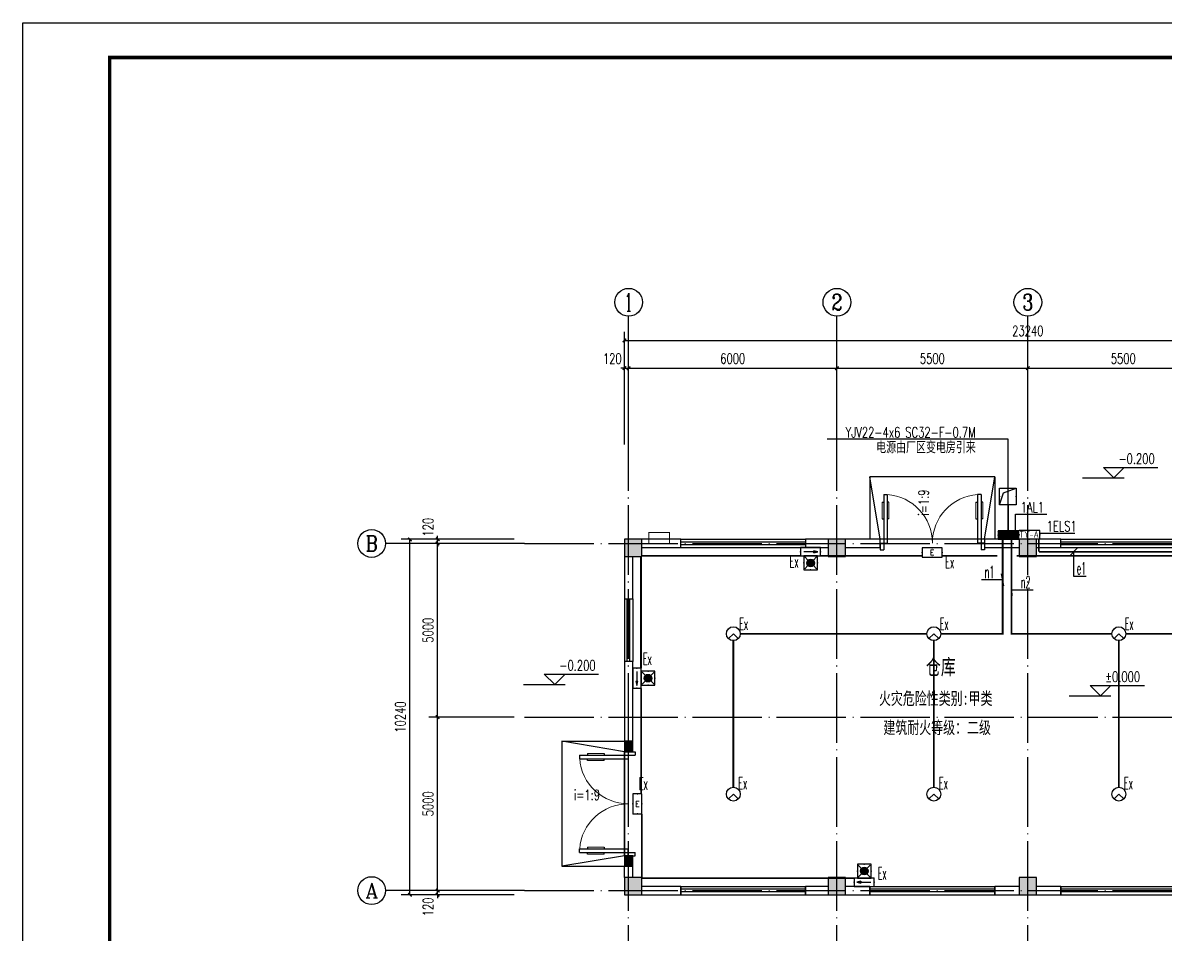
# Model space of a CAD drawing. Extents: x 1885024 to 2564215, y 18598004 to 18764795.
# Drawn here: x 2430829 to 2463707, y 18677653 to 18703881 of the extents above; entities that cross this region are included whole.
import ezdxf
from ezdxf.enums import TextEntityAlignment as Align

# ---------------------------------------------------------------- set-up
doc = ezdxf.new("R2010")
doc.units = 0
doc.header["$LTSCALE"] = 1000
doc.header["$MEASUREMENT"] = 0
doc.linetypes.add('DASH', pattern=[0.35, 0.25, -0.1])
doc.linetypes.add('DOTE', pattern=[2.42, 2, -0.2, 0.02, -0.2])
doc.layers.get('Defpoints').update_dxf_attribs({"color": 250})
for name, color, linetype in [('AXIS_TEXT', 7, 'Continuous'), ('AXIS_外部', 171, 'Continuous'), ('COLUMN', 2, 'Continuous'), ('DIM-应急', 3, 'Continuous'), ('DIM-照明', 3, 'Continuous'), ('DIM-箱柜', 3, 'Continuous'), ('DIM_ELEV', 145, 'Continuous'), ('DIM_SYMB', 165, 'Continuous'), ('DOTE', 1, 'DOTE'), ('EQUIP-动力', 3, 'Continuous'), ('EQUIP-照明', 3, 'Continuous'), ('EQUIP-箱柜', 3, 'Continuous'), ('GROUND', 150, 'Continuous'), ('PUB_HATCH', 8, 'Continuous'), ('PUB_TEXT', 7, 'Continuous'), ('TK', 4, 'Continuous'), ('WALL', 9, 'Continuous'), ('WINDOW', 140, 'Continuous'), ('WIRE-应急', 6, 'DASH'), ('WIRE-照明', 1, 'Continuous')]:
    doc.layers.add(name, color=color, linetype=linetype)
doc.styles.add('_TCH_AXIS', font='COMPLEX', dxfattribs={"bigfont": 'GBCBIG'})
doc.styles.add('_TCH_DIM', font='SIMPLEX', dxfattribs={"bigfont": 'GBCBIG'})
doc.styles.add('_TCH_DIM_T3', font='SIMPLEX', dxfattribs={"width": 0.705882, "bigfont": 'GBCBIG'})
doc.styles.add('_TCH_LABEL', font='COMPLEX', dxfattribs={"bigfont": 'GBCBIG'})
doc.styles.add('_TEL_DIM', font='SIMPLEX', dxfattribs={"width": 0.6, "height": 3.5, "bigfont": 'HZTXT'})
doc.styles.add('COMPLEX', font='COMPLEX')
doc.styles.add('HT', font='simhei.ttf', dxfattribs={"width": 0.7})
doc.styles.get("Standard").update_dxf_attribs({"font": 'gbenor.shx', "bigfont": 'gbcbig.shx'})
doc.dimstyles.new('_TCH_ARCH&&100', dxfattribs={"dimtxt": 297.5, "dimasz": 100, "dimexe": 250, "dimexo": 300, "dimgap": 126.25, "dimtad": 1, "dimdec": 0, "dimzin": 0, "dimdsep": 46, "dimtxsty": '_TCH_DIM_T3', "dimblk": 'ARCHTICK', "dimcen": 0.09, "dimclrt": 7, "dimazin": 2, "dimtfac": 1, "dimtdec": 0, "dimtix": 1, "dimtmove": 2, "dimatfit": 3, "dimfxl": 0, "dimtolj": 1, "dimtzin": 0, "dimarcsym": 0})

# ---------------------------------------------------------------- blocks, each defined once
blk = doc.blocks.new('GeYuanFrame_03172686', base_point=(18.76, 4.34))
at = {"layer": 'TK'}
blk.add_line((43.76, 414.34), (602.76, 414.34), dxfattribs=at)
blk.add_lwpolyline([(18.76, 424.34), (612.76, 424.34), (612.76, 4.34), (18.76, 4.34), (18.76, 424.34)], dxfattribs=at)
at = {"layer": 'TK', "const_width": 1}
blk.add_lwpolyline([(602.76, 414.34), (43.76, 414.34), (43.76, 14.34), (602.76, 14.34)], close=True, dxfattribs=at)
blk = doc.blocks.new('$equip$00002534')
for p, q in [((-0.72, 0.66), (-0.72, 0)), ((0.72, 0.66), (-0.72, 0.66)), ((-0.72, 0), (0.72, 0)), ((0.72, 0), (0.72, 0.66))]:
    blk.add_line(p, q)
at = {"const_width": 0.04}
blk.add_lwpolyline([(-0.72, 0.66), (-0.72, 0), (0.72, 0), (0.72, 0.66), (-0.72, 0.66), (-0.72, 0)], dxfattribs=at)
for p in [(-0.72, 0.33), (0, 0.66), (0, 0), (0.72, 0.33)]:
    blk.add_point(p)
at = {"color": 7, "style": '_TEL_DIM'}
blk.add_attdef('$TEXT$', text='', height=0.4, dxfattribs=at).set_placement((0, 0.33), align=Align.MIDDLE_CENTER)
at = {"color": 7, "style": '_TEL_DIM', "flags": 1}
blk.add_attdef('A', text='', height=0.00002, dxfattribs=at).set_placement((0, 0), align=Align.MIDDLE_CENTER)
blk = doc.blocks.new('$equip$00002541')
blk.add_hatch(color=256).paths.add_polyline_path([(-0.24, 0.372), (-0.528, 0.3), (-0.24, 0.228)])
for p, q in [((-0.72, 0.6), (-0.72, 0)), ((0.72, 0.6), (-0.72, 0.6)), ((-0.72, 0), (0.72, 0)), ((-0.24, 0.372), (-0.528, 0.3)), ((-0.528, 0.3), (-0.24, 0.228)), ((-0.24, 0.372), (-0.24, 0.228)), ((0.72, 0), (0.72, 0.6))]:
    blk.add_line(p, q)
at = {"color": 7}
blk.add_line((-0.48, 0.3), (0.48, 0.3), dxfattribs=at)
at = {"const_width": 0.04}
blk.add_lwpolyline([(-0.72, 0.6), (-0.72, 0), (0.72, 0), (0.72, 0.6), (-0.72, 0.6), (-0.72, 0)], dxfattribs=at)
for p in [(-0.72, 0.3), (0, 0.6), (0, 0), (0.72, 0.3)]:
    blk.add_point(p)
at = {"color": 7, "style": '_TEL_DIM', "flags": 1}
blk.add_attdef('A', text='', height=0.00002, dxfattribs=at).set_placement((0, 0), align=Align.MIDDLE_CENTER)
blk = doc.blocks.new('$equip$00002604')
blk.add_hatch(color=256).paths.add_polyline_path([(0.275, 0.5, 1), (-0.274, 0.5, 1)])
for p, q in [((-0.429, 0.929), (-0.194, 0.694)), ((0.194, 0.694), (0.429, 0.929)), ((-0.429, 0.071), (-0.194, 0.306)), ((0.194, 0.306), (0.429, 0.071))]:
    blk.add_line(p, q)
at = {"const_width": 0.04}
blk.add_lwpolyline([(-0.5, 1), (-0.5, 0), (0.5, 0), (0.5, 1), (-0.5, 1), (-0.5, 0)], dxfattribs=at)
blk.add_lwpolyline([(-0.5, 1), (-0.5, 0), (0.5, 0), (0.5, 1)], close=True)
blk.add_circle((0, 0.5), 0.275)
for p in [(0, 1), (-0.5, 0.5), (0, 0), (0.5, 0.5)]:
    blk.add_point(p)
at = {"color": 7, "style": '_TEL_DIM', "flags": 1}
blk.add_attdef('A', text='', height=0.000025, dxfattribs=at).set_placement((0, 0), align=Align.MIDDLE_CENTER)
blk = doc.blocks.new('$equip$00002540')
blk.add_hatch(color=256).paths.add_polyline_path([(0.24, 0.372), (0.24, 0.228), (0.528, 0.3)])
for p, q in [((-0.72, 0.6), (-0.72, 0)), ((0.72, 0.6), (-0.72, 0.6)), ((-0.72, 0), (0.72, 0)), ((0.24, 0.372), (0.24, 0.228)), ((0.528, 0.3), (0.24, 0.372)), ((0.24, 0.228), (0.528, 0.3)), ((0.72, 0), (0.72, 0.6))]:
    blk.add_line(p, q)
at = {"color": 7}
blk.add_line((-0.48, 0.3), (0.48, 0.3), dxfattribs=at)
at = {"const_width": 0.04}
blk.add_lwpolyline([(-0.72, 0.6), (-0.72, 0), (0.72, 0), (0.72, 0.6), (-0.72, 0.6), (-0.72, 0)], dxfattribs=at)
for p in [(-0.72, 0.3), (0, 0.6), (0, 0), (0.72, 0.3)]:
    blk.add_point(p)
at = {"color": 7, "style": '_TEL_DIM', "flags": 1}
blk.add_attdef('A', text='', height=0.00002, dxfattribs=at).set_placement((0, 0), align=Align.MIDDLE_CENTER)
blk = doc.blocks.new('*X9')
at = {"color": 0}
for p, q in [((-250, 33), (-83, 200)), ((-250, 68), (-118, 200)), ((-250, 104), (-154, 200)), ((-250, 139), (-189, 200)), ((-250, 174), (-224, 200)), ((-247, 0), (-47, 200)), ((-212, 0), (-12, 200)), ((-177, 0), (23, 200)), ((-141, 0), (59, 200)), ((-106, 0), (94, 200)), ((-71, 0), (129, 200)), ((-35, 0), (165, 200)), ((0, 0), (200, 200)), ((35, 0), (235, 200)), ((71, 0), (250, 179)), ((106, 0), (250, 144)), ((141, 0), (250, 109)), ((177, 0), (250, 73)), ((212, 0), (250, 38)), ((247, 0), (250, 3))]:
    blk.add_line(p, q, dxfattribs=at)
blk = doc.blocks.new('$equip$00001421')
for p, q in [((0.75, 0.6), (-0.75, 0.6)), ((-0.75, 0.6), (-0.75, 0)), ((-0.75, 0), (0.75, 0)), ((0.75, 0), (0.75, 0.6))]:
    blk.add_line(p, q)
at = {"const_width": 0.6}
blk.add_lwpolyline([(-0.75, 0.3), (0.75, 0.3)], dxfattribs=at)
for p in [(-0.75, 0.3), (0, 0.6), (0, 0), (0.75, 0.3)]:
    blk.add_point(p)
at = {"xscale": 0.00300000000061118, "yscale": 0.00300000000061118, "zscale": 0.003}
blk.add_blockref('*X9', (0, 0), dxfattribs=at)
at = {"style": '_TCH_LABEL', "flags": 9}
blk.add_attdef('A', (0, 0), '', height=0.00002, dxfattribs=at)
blk = doc.blocks.new('$equip_U$00000139(FZ)')
for p, q in [((0.75, 0.622), (-0.75, 0.622)), ((0.708, 0), (-0.75, 0)), ((0.75, 0.022), (0.75, 0.622))]:
    blk.add_line(p, q)
at = {"const_width": 0.04}
blk.add_lwpolyline([(-0.75, 0.622), (-0.75, 0.022), (0.75, 0.022), (0.75, 0.622), (-0.75, 0.622), (-0.75, 0.022)], dxfattribs=at)
for p in [(-0.75, 0.322), (-0.021, 0), (0, 0.622), (0.75, 0.322)]:
    blk.add_point(p)
at = {"color": 7}
blk.add_attdef('$TEXT$', text='', height=0.486, dxfattribs=at).set_placement((-0.021, 0.348), align=Align.MIDDLE_CENTER)
at = {"color": 7, "style": '_TEL_DIM', "flags": 1}
for tag in ['A', 'REMARK']:
    blk.add_attdef(tag, text='', height=0.000025, dxfattribs=at).set_placement((0, 0), align=Align.MIDDLE_CENTER)
blk = doc.blocks.new('$equip$00001176')
for q in [(-0.354, -0.354), (0.354, -0.354)]:
    blk.add_line((0, 0), q)
blk.add_circle((0, 0), 0.5)
at = {"style": '_TCH_LABEL', "flags": 9}
blk.add_attdef('A', (0, 0), '', height=0.00002, dxfattribs=at)
blk = doc.blocks.new('$equip_U$00000071(FZ)')
for p, q in [((-0.626, -0.607), (-0.335, 0.265)), ((-0.335, 0.265), (0.574, 0.593))]:
    blk.add_line(p, q)
blk.add_lwpolyline([(-0.626, 0.593), (0.574, 0.593), (0.574, -0.607), (-0.626, -0.607)], close=True)
for p in [(-0.026, 0.593), (-0.626, -0.007), (-0.026, -0.607), (0.574, -0.007)]:
    blk.add_point(p)
at = {"color": 7, "style": '_TEL_DIM', "flags": 1}
for tag in ['A', 'REMARK']:
    blk.add_attdef(tag, text='', height=0.00002, dxfattribs=at).set_placement((0, 0), align=Align.MIDDLE_CENTER)
blk = doc.blocks.new('_ArchTick')
at = {"color": 0, "linetype": 'ByBlock', "const_width": 0.4}
blk.add_lwpolyline([(-0.5, -0.5), (0.5, 0.5)], dxfattribs=at)
blk = doc.blocks.new('*D137')
at = {"layer": 'AXIS_外部', "color": 0, "lineweight": -2}
for p, q in [((2444979, 18678881), (2442529, 18678881)), ((2442779, 18678881), (2442779, 18678981)), ((2442779, 18678761), (2442779, 18678881)), ((2444979, 18678761), (2442529, 18678761)), ((2442779, 18678761), (2442779, 18678661))]:
    blk.add_line(p, q, dxfattribs=at)
at = {"layer": 'Defpoints', "color": 0}
for p in [(2442779, 18678881), (2445279, 18678881), (2445279, 18678761)]:
    blk.add_point(p, dxfattribs=at)
at = {"layer": 'AXIS_外部', "color": 0, "lineweight": -2, "xscale": 100, "yscale": 100, "zscale": 100}
for p, rotation in [((2442779, 18678881), 270), ((2442779, 18678761), 90)]:
    blk.add_blockref('_ArchTick', p, dxfattribs=dict(at, rotation=rotation))
at = {"layer": 'AXIS_外部', "color": 7, "insert": (2442504, 18678411), "char_height": 297.5, "attachment_point": 5, "rotation": 90, "style": '_TCH_DIM_T3'}
blk.add_mtext('\\A1;120', dxfattribs=at)
blk = doc.blocks.new('*D138')
at = {"layer": 'AXIS_外部', "color": 0, "lineweight": -2}
for p, q in [((2444979, 18683881), (2442529, 18683881)), ((2442779, 18678881), (2442779, 18683881)), ((2444979, 18678881), (2442529, 18678881))]:
    blk.add_line(p, q, dxfattribs=at)
at = {"layer": 'Defpoints', "color": 0}
for p in [(2442779, 18683881), (2445279, 18683881), (2445279, 18678881)]:
    blk.add_point(p, dxfattribs=at)
at = {"layer": 'AXIS_外部', "color": 0, "lineweight": -2, "xscale": 100, "yscale": 100, "zscale": 100}
for p, rotation in [((2442779, 18683881), 90), ((2442779, 18678881), 270)]:
    blk.add_blockref('_ArchTick', p, dxfattribs=dict(at, rotation=rotation))
at = {"layer": 'AXIS_外部', "color": 7, "insert": (2442504, 18681381), "char_height": 297.5, "attachment_point": 5, "rotation": 90, "style": '_TCH_DIM_T3'}
blk.add_mtext('\\A1;5000', dxfattribs=at)
blk = doc.blocks.new('*D139')
at = {"layer": 'AXIS_外部', "color": 0, "lineweight": -2}
for p, q in [((2444979, 18688881), (2442529, 18688881)), ((2442779, 18683881), (2442779, 18688881)), ((2444979, 18683881), (2442529, 18683881))]:
    blk.add_line(p, q, dxfattribs=at)
at = {"layer": 'Defpoints', "color": 0}
for p in [(2442779, 18688881), (2445279, 18688881), (2445279, 18683881)]:
    blk.add_point(p, dxfattribs=at)
at = {"layer": 'AXIS_外部', "color": 0, "lineweight": -2, "xscale": 100, "yscale": 100, "zscale": 100}
for p, rotation in [((2442779, 18688881), 90), ((2442779, 18683881), 270)]:
    blk.add_blockref('_ArchTick', p, dxfattribs=dict(at, rotation=rotation))
at = {"layer": 'AXIS_外部', "color": 7, "insert": (2442504, 18686381), "char_height": 297.5, "attachment_point": 5, "rotation": 90, "style": '_TCH_DIM_T3'}
blk.add_mtext('\\A1;5000', dxfattribs=at)
blk = doc.blocks.new('*D140')
at = {"layer": 'AXIS_外部', "color": 0, "lineweight": -2}
for p, q in [((2442779, 18689001), (2442779, 18689101)), ((2444979, 18689001), (2442529, 18689001)), ((2444979, 18688881), (2442529, 18688881)), ((2442779, 18688881), (2442779, 18689001)), ((2442779, 18688881), (2442779, 18688781))]:
    blk.add_line(p, q, dxfattribs=at)
at = {"layer": 'Defpoints', "color": 0}
for p in [(2442779, 18689001), (2445279, 18689001), (2445279, 18688881)]:
    blk.add_point(p, dxfattribs=at)
at = {"layer": 'AXIS_外部', "color": 0, "lineweight": -2, "xscale": 100, "yscale": 100, "zscale": 100}
for p, rotation in [((2442779, 18689001), 270), ((2442779, 18688881), 90)]:
    blk.add_blockref('_ArchTick', p, dxfattribs=dict(at, rotation=rotation))
at = {"layer": 'AXIS_外部', "color": 7, "insert": (2442504, 18689351), "char_height": 297.5, "attachment_point": 5, "rotation": 90, "style": '_TCH_DIM_T3'}
blk.add_mtext('\\A1;120', dxfattribs=at)
blk = doc.blocks.new('*D141')
at = {"layer": 'AXIS_外部', "color": 0, "lineweight": -2}
for p, q in [((2444979, 18689001), (2441729, 18689001)), ((2441979, 18678761), (2441979, 18689001)), ((2444979, 18678761), (2441729, 18678761))]:
    blk.add_line(p, q, dxfattribs=at)
at = {"layer": 'Defpoints', "color": 0}
for p in [(2441979, 18689001), (2445279, 18689001), (2445279, 18678761)]:
    blk.add_point(p, dxfattribs=at)
at = {"layer": 'AXIS_外部', "color": 0, "lineweight": -2, "xscale": 100, "yscale": 100, "zscale": 100}
for p, rotation in [((2441979, 18689001), 90), ((2441979, 18678761), 270)]:
    blk.add_blockref('_ArchTick', p, dxfattribs=dict(at, rotation=rotation))
at = {"layer": 'AXIS_外部', "color": 7, "insert": (2441704, 18683881), "char_height": 297.5, "attachment_point": 5, "rotation": 90, "style": '_TCH_DIM_T3'}
blk.add_mtext('\\A1;10240', dxfattribs=at)
blk = doc.blocks.new('*D149')
at = {"layer": 'AXIS_外部', "color": 0, "lineweight": -2}
for p, q in [((2448159, 18691731), (2448159, 18694181)), ((2448279, 18691731), (2448279, 18694181)), ((2448159, 18693931), (2448059, 18693931)), ((2448159, 18693931), (2448279, 18693931)), ((2448279, 18693931), (2448379, 18693931))]:
    blk.add_line(p, q, dxfattribs=at)
at = {"layer": 'Defpoints', "color": 0}
for p in [(2448279, 18693931), (2448159, 18691431), (2448279, 18691431)]:
    blk.add_point(p, dxfattribs=at)
at = {"layer": 'AXIS_外部', "color": 0, "lineweight": -2, "xscale": 100, "yscale": 100, "zscale": 100}
blk.add_blockref('_ArchTick', (2448159, 18693931), dxfattribs=at)
at = {"layer": 'AXIS_外部', "color": 0, "lineweight": -2, "xscale": 100, "yscale": 100, "zscale": 100, "rotation": 180}
blk.add_blockref('_ArchTick', (2448279, 18693931), dxfattribs=at)
at = {"layer": 'AXIS_外部', "color": 7, "insert": (2447809, 18694206), "char_height": 297.5, "attachment_point": 5, "style": '_TCH_DIM_T3'}
blk.add_mtext('\\A1;120', dxfattribs=at)
blk = doc.blocks.new('*D150')
at = {"layer": 'AXIS_外部', "color": 0, "lineweight": -2}
for p, q in [((2448279, 18691731), (2448279, 18694181)), ((2454279, 18691731), (2454279, 18694181)), ((2448279, 18693931), (2454279, 18693931))]:
    blk.add_line(p, q, dxfattribs=at)
at = {"layer": 'Defpoints', "color": 0}
for p in [(2454279, 18693931), (2448279, 18691431), (2454279, 18691431)]:
    blk.add_point(p, dxfattribs=at)
at = {"layer": 'AXIS_外部', "color": 0, "lineweight": -2, "xscale": 100, "yscale": 100, "zscale": 100, "rotation": 180}
blk.add_blockref('_ArchTick', (2448279, 18693931), dxfattribs=at)
at = {"layer": 'AXIS_外部', "color": 0, "lineweight": -2, "xscale": 100, "yscale": 100, "zscale": 100}
blk.add_blockref('_ArchTick', (2454279, 18693931), dxfattribs=at)
at = {"layer": 'AXIS_外部', "color": 7, "insert": (2451279, 18694206), "char_height": 297.5, "attachment_point": 5, "style": '_TCH_DIM_T3'}
blk.add_mtext('\\A1;6000', dxfattribs=at)
blk = doc.blocks.new('*D151')
at = {"layer": 'AXIS_外部', "color": 0, "lineweight": -2}
for p, q in [((2454279, 18691731), (2454279, 18694181)), ((2459779, 18691731), (2459779, 18694181)), ((2454279, 18693931), (2459779, 18693931))]:
    blk.add_line(p, q, dxfattribs=at)
at = {"layer": 'Defpoints', "color": 0}
for p in [(2459779, 18693931), (2454279, 18691431), (2459779, 18691431)]:
    blk.add_point(p, dxfattribs=at)
at = {"layer": 'AXIS_外部', "color": 0, "lineweight": -2, "xscale": 100, "yscale": 100, "zscale": 100, "rotation": 180}
blk.add_blockref('_ArchTick', (2454279, 18693931), dxfattribs=at)
at = {"layer": 'AXIS_外部', "color": 0, "lineweight": -2, "xscale": 100, "yscale": 100, "zscale": 100}
blk.add_blockref('_ArchTick', (2459779, 18693931), dxfattribs=at)
at = {"layer": 'AXIS_外部', "color": 7, "insert": (2457029, 18694206), "char_height": 297.5, "attachment_point": 5, "style": '_TCH_DIM_T3'}
blk.add_mtext('\\A1;5500', dxfattribs=at)
blk = doc.blocks.new('*D152')
at = {"layer": 'AXIS_外部', "color": 0, "lineweight": -2}
for p, q in [((2459779, 18691731), (2459779, 18694181)), ((2465279, 18691731), (2465279, 18694181)), ((2459779, 18693931), (2465279, 18693931))]:
    blk.add_line(p, q, dxfattribs=at)
at = {"layer": 'Defpoints', "color": 0}
for p in [(2465279, 18693931), (2459779, 18691431), (2465279, 18691431)]:
    blk.add_point(p, dxfattribs=at)
at = {"layer": 'AXIS_外部', "color": 0, "lineweight": -2, "xscale": 100, "yscale": 100, "zscale": 100, "rotation": 180}
blk.add_blockref('_ArchTick', (2459779, 18693931), dxfattribs=at)
at = {"layer": 'AXIS_外部', "color": 0, "lineweight": -2, "xscale": 100, "yscale": 100, "zscale": 100}
blk.add_blockref('_ArchTick', (2465279, 18693931), dxfattribs=at)
at = {"layer": 'AXIS_外部', "color": 7, "insert": (2462529, 18694206), "char_height": 297.5, "attachment_point": 5, "style": '_TCH_DIM_T3'}
blk.add_mtext('\\A1;5500', dxfattribs=at)
blk = doc.blocks.new('*D155')
at = {"layer": 'AXIS_外部', "color": 0, "lineweight": -2}
for p, q in [((2448159, 18691731), (2448159, 18694981)), ((2471399, 18691731), (2471399, 18694981)), ((2448159, 18694731), (2471399, 18694731))]:
    blk.add_line(p, q, dxfattribs=at)
at = {"layer": 'Defpoints', "color": 0}
for p in [(2471399, 18694731), (2448159, 18691431), (2471399, 18691431)]:
    blk.add_point(p, dxfattribs=at)
at = {"layer": 'AXIS_外部', "color": 0, "lineweight": -2, "xscale": 100, "yscale": 100, "zscale": 100, "rotation": 180}
blk.add_blockref('_ArchTick', (2448159, 18694731), dxfattribs=at)
at = {"layer": 'AXIS_外部', "color": 0, "lineweight": -2, "xscale": 100, "yscale": 100, "zscale": 100}
blk.add_blockref('_ArchTick', (2471399, 18694731), dxfattribs=at)
at = {"layer": 'AXIS_外部', "color": 7, "insert": (2459779, 18695006), "char_height": 297.5, "attachment_point": 5, "style": '_TCH_DIM_T3'}
blk.add_mtext('\\A1;23240', dxfattribs=at)
blk = doc.blocks.new('$WINLIB2D$00000001')
for p, q in [((-0.5, 0.5), (0.5, 0.5)), ((-0.5, 0.5), (-0.5, -0.5)), ((0.5, -0.5), (0.5, 0.5)), ((0.5, 0.1667), (-0.5, 0.1667)), ((0.5, -0.1667), (-0.5, -0.1667)), ((-0.5, -0.5), (0.5, -0.5))]:
    blk.add_line(p, q)
blk = doc.blocks.new('$DorLib2D$00000011')
for p, q in [((-0.467, 0.471), (-0.467, -0.062)), ((-0.467, 0.471), (-0.433, 0.471)), ((-0.433, 0.471), (-0.433, 0.004)), ((0.433, 0.471), (0.433, 0.004)), ((0.467, 0.471), (0.433, 0.471)), ((0.467, 0.471), (0.467, -0.062)), ((-0.483, 0.396), (-0.467, 0.396)), ((-0.417, 0.396), (-0.433, 0.396)), ((0.417, 0.396), (0.433, 0.396)), ((0.483, 0.396), (0.467, 0.396)), ((-0.483, 0.235), (-0.467, 0.235)), ((-0.417, 0.235), (-0.433, 0.235)), ((0.417, 0.235), (0.433, 0.235)), ((0.483, 0.235), (0.467, 0.235)), ((-0.5, 0.004), (-0.433, 0.004)), ((-0.5, 0.004), (-0.5, -0.062)), ((0.5, 0.004), (0.433, 0.004)), ((0.5, 0.004), (0.5, -0.062)), ((-0.5, -0.062), (-0.467, -0.062)), ((0.5, -0.062), (0.467, -0.062))]:
    blk.add_line(p, q)
at = {"lineweight": 13}
for p, q in [((-0.483, 0.396), (-0.483, 0.235)), ((-0.417, 0.396), (-0.417, 0.235)), ((0.417, 0.396), (0.417, 0.235)), ((0.483, 0.396), (0.483, 0.235))]:
    blk.add_line(p, q, dxfattribs=at)
for centre, start, end in [((-0.467, 0.004), 0, 85.904), ((0.467, 0.004), 94.096, 180)]:
    blk.add_arc(centre, 0.467, start, end, dxfattribs=at)
blk = doc.blocks.new('_AXISO')
blk.add_circle((0, 0), 0.5)
at = {"layer": 'AXIS_TEXT', "style": 'COMPLEX', "width": 1.041667}
blk.add_attdef('A', text='', height=0.56, dxfattribs=at).set_placement((-0.25, -0.28), (0.25, -0.28), align=Align.FIT)
blk = doc.blocks.new('_FZH')
blk.add_lwpolyline([(-0.5, -0.5), (0.5, -0.5), (0.5, 0.5), (-0.5, 0.5)], close=True)
at = {"layer": 'PUB_HATCH'}
blk.add_solid([(-0.5, -0.5), (0.5, -0.5), (-0.5, 0.5), (0.5, 0.5)], dxfattribs=at)

msp = doc.modelspace()

# ---------------------------------------------------------------- linework, layer by layer
at = {"const_width": 30}
msp.add_lwpolyline([(2448659.3, 18688881.2), (2448859.3, 18688881.2), (2448859.3, 18689201.2), (2449459.3, 18689201.2), (2449459.3, 18688881.2), (2449659.3, 18688881.2)], dxfattribs=at)
at = {"layer": 'AXIS_外部'}
for p, q in [((2448279.3, 18691431.2), (2448279.3, 18695431.2)), ((2454279.3, 18691431.2), (2454279.3, 18695431.2)), ((2459779.3, 18691431.2), (2459779.3, 18695431.2)), ((2445279.3, 18688881.2), (2441279.3, 18688881.2)), ((2445279.3, 18678881.2), (2441279.3, 18678881.2))]:
    msp.add_line(p, q, dxfattribs=at)
at = {"layer": 'DIM-应急'}
msp.add_line((2460975.2, 18688517.4), (2461222.6, 18688764.9), dxfattribs=at)
for points in [[(2461098.9, 18688641.2), (2461098.9, 18687941.3)], [(2461098.9, 18687941.3), (2461457.9, 18687941.3)]]:
    msp.add_lwpolyline(points, dxfattribs=at)
at = {"layer": 'DIM-照明'}
for p, q in [((2459209.7, 18691881.7), (2454003.3, 18691881.7)), ((2459209.7, 18689826.9), (2459209.7, 18691881.7)), ((2459090.2, 18687662.8), (2459018.8, 18688005.4)), ((2459303.7, 18687718), (2459314.5, 18687368.2))]:
    msp.add_line(p, q, dxfattribs=at)
for points in [[(2458815.2, 18687834.1), (2458448.2, 18687834.1)], [(2459054.5, 18687834.1), (2458815.2, 18687834.1)], [(2459309.1, 18687543.1), (2459489.6, 18687543.1)], [(2459489.6, 18687543.1), (2459928.6, 18687543.1)]]:
    msp.add_lwpolyline(points, dxfattribs=at)
at = {"layer": 'DIM-箱柜'}
for p, q in [((2459421.8, 18689241.2), (2459421.8, 18689725.3)), ((2459421.8, 18689725.3), (2460322.6, 18689725.3)), ((2460125.4, 18689177.5), (2460280.4, 18689177.5)), ((2460280.4, 18689177.5), (2461136.4, 18689177.5))]:
    msp.add_line(p, q, dxfattribs=at)
at = {"layer": 'DIM_ELEV'}
for p, q in [((2462255.8, 18690769.6), (2461955.8, 18691069.6)), ((2461955.8, 18691069.6), (2463520.8, 18691069.6)), ((2462255.8, 18690769.6), (2462555.8, 18691069.6)), ((2461355.8, 18690769.6), (2462555.8, 18690769.6)), ((2446149.5, 18684814), (2445849.5, 18685114)), ((2445849.5, 18685114), (2447414.5, 18685114)), ((2446149.5, 18684814), (2446449.5, 18685114)), ((2445249.5, 18684814), (2446449.5, 18684814)), ((2461870.9, 18684488.8), (2461570.9, 18684788.8)), ((2461570.9, 18684788.8), (2463135.9, 18684788.8)), ((2461870.9, 18684488.8), (2462170.9, 18684788.8)), ((2460970.9, 18684488.8), (2462170.9, 18684488.8))]:
    msp.add_line(p, q, dxfattribs=at)
at = {"layer": 'DIM_SYMB'}
for points in [[(2457029.3, 18689338.4, 0, 0, 0), (2457029.3, 18690501.2, 80, 0, 0), (2457029.3, 18690801.2, 0, 0, 0)], [(2447822.1, 18681381.2, 0, 0, 0), (2446659.3, 18681381.2, 80, 0, 0), (2446359.3, 18681381.2, 0, 0, 0)]]:
    msp.add_lwpolyline(points, format="xyseb", dxfattribs=at)
at = {"layer": 'DOTE', "color": 251}
for p, q in [((2448279.3, 18675881.2), (2448279.3, 18691881.2)), ((2454279.3, 18675881.2), (2454279.3, 18691881.2)), ((2459779.3, 18675881.2), (2459779.3, 18691881.2)), ((2445279.3, 18688881.2), (2474279.3, 18688881.2)), ((2445279.3, 18683881.2), (2474279.3, 18683881.2)), ((2445279.3, 18678881.2), (2474279.3, 18678881.2))]:
    msp.add_line(p, q, dxfattribs=at)
at = {"layer": 'GROUND'}
for p, q in [((2458829.3, 18690801.2), (2455229.3, 18690801.2)), ((2455229.3, 18690801.2), (2455229.3, 18689001.2)), ((2455529.3, 18689001.2), (2455229.3, 18690801.2)), ((2458529.3, 18689001.2), (2458829.3, 18690801.2)), ((2458829.3, 18690801.2), (2458829.3, 18689001.2)), ((2458829.3, 18689001.2), (2455229.3, 18689001.2)), ((2446359.3, 18683181.2), (2446359.3, 18679581.2)), ((2446359.3, 18683181.2), (2448159.3, 18683181.2)), ((2448159.3, 18682881.2), (2446359.3, 18683181.2)), ((2448159.3, 18683181.2), (2448159.3, 18679881.2)), ((2448159.3, 18679881.2), (2446359.3, 18679581.2)), ((2446359.3, 18679581.2), (2448159.3, 18679581.2))]:
    msp.add_line(p, q, dxfattribs=at)
at = {"layer": 'WALL'}
for p, q in [((2448159.3, 18688881.2), (2448159.3, 18688881.2)), ((2448344.3, 18688881.2), (2448344.3, 18688881.2)), ((2448529.3, 18688881.2), (2448529.3, 18688881.2)), ((2449779.3, 18689001.2), (2448659.3, 18689001.2)), ((2448659.3, 18688761.2), (2449779.3, 18688761.2)), ((2449779.3, 18688761.2), (2449779.3, 18689001.2)), ((2454029.3, 18689001.2), (2453379.3, 18689001.2)), ((2453379.3, 18689001.2), (2453379.3, 18688761.2)), ((2453379.3, 18688761.2), (2454029.3, 18688761.2)), ((2455529.3, 18689001.2), (2454529.3, 18689001.2)), ((2454529.3, 18688761.2), (2455529.3, 18688761.2)), ((2455529.3, 18688761.2), (2455529.3, 18689001.2)), ((2459529.3, 18689001.2), (2458529.3, 18689001.2)), ((2458529.3, 18689001.2), (2458529.3, 18688761.2)), ((2458529.3, 18688761.2), (2459529.3, 18688761.2)), ((2460729.3, 18689001.2), (2460029.3, 18689001.2)), ((2460029.3, 18688761.2), (2460729.3, 18688761.2)), ((2460729.3, 18688761.2), (2460729.3, 18689001.2)), ((2448159.3, 18688501.2), (2448159.3, 18687281.2)), ((2448399.3, 18687281.2), (2448399.3, 18688501.2)), ((2448159.3, 18687281.2), (2448399.3, 18687281.2)), ((2448399.3, 18685481.2), (2448159.3, 18685481.2)), ((2448159.3, 18685481.2), (2448159.3, 18683181.2)), ((2448399.3, 18683181.2), (2448399.3, 18685481.2)), ((2448159.3, 18679261.2), (2448159.3, 18679581.2)), ((2448399.3, 18679261.2), (2448399.3, 18679581.2)), ((2448159.3, 18678881.2), (2448159.3, 18678881.2)), ((2448344.3, 18678881.2), (2448344.3, 18678881.2)), ((2448529.3, 18678881.2), (2448529.3, 18678881.2)), ((2449779.3, 18679001.2), (2448659.3, 18679001.2)), ((2449779.3, 18678761.2), (2449779.3, 18679001.2)), ((2454029.3, 18679001.2), (2453379.3, 18679001.2)), ((2453379.3, 18679001.2), (2453379.3, 18678761.2)), ((2455229.3, 18679001.2), (2454529.3, 18679001.2)), ((2455229.3, 18678761.2), (2455229.3, 18679001.2)), ((2459529.3, 18679001.2), (2458829.3, 18679001.2)), ((2458829.3, 18679001.2), (2458829.3, 18678761.2)), ((2460729.3, 18679001.2), (2460029.3, 18679001.2)), ((2460729.3, 18678761.2), (2460729.3, 18679001.2)), ((2448659.3, 18678761.2), (2449779.3, 18678761.2)), ((2453379.3, 18678761.2), (2454029.3, 18678761.2)), ((2454529.3, 18678761.2), (2455229.3, 18678761.2)), ((2458829.3, 18678761.2), (2459529.3, 18678761.2)), ((2460029.3, 18678761.2), (2460729.3, 18678761.2))]:
    msp.add_line(p, q, dxfattribs=at)
at = {"layer": 'WINDOW'}
for p, q in [((2458529.3, 18689001.2), (2455529.3, 18689001.2)), ((2448159.3, 18679881.2), (2448159.3, 18682881.2))]:
    msp.add_line(p, q, dxfattribs=at)
at = {"layer": 'WIRE-应急', "linetype": 'DASH', "const_width": 50}
for points in [[(2460096.9, 18688641.2), (2460096.9, 18689009.8)], [(2453235.3, 18688521.2), (2448636, 18688521.2)], [(2448636, 18688521.2), (2448636, 18685283.2)], [(2453811.3, 18688521.2), (2456755.7, 18688521.2)], [(2458904.5, 18688521.2), (2457308.6, 18688521.2)], [(2464203.6, 18688521.2), (2459459.1, 18688521.2)], [(2464203.6, 18688641.2), (2460096.9, 18688641.2)], [(2448639.3, 18684711.9), (2448639.3, 18681664.2)], [(2448663.3, 18681087.2), (2448663.3, 18679241.2), (2454780, 18679241.2)]]:
    msp.add_lwpolyline(points, dxfattribs=at)
at = {"layer": 'WIRE-照明', "linetype": 'Continuous', "const_width": 50}
for points in [[(2459209.7, 18689241.2), (2459209.7, 18689993.1)], [(2459054.5, 18689001.2), (2459054.5, 18686280.8), (2457273, 18686280.8)], [(2459309.1, 18689001.2), (2459309.1, 18686280.8), (2462203.3, 18686280.8)], [(2451296.6, 18681860.7), (2451296.6, 18686080.8)], [(2451496.6, 18686280.8), (2456873, 18686280.8)], [(2457073, 18686080.8), (2457073, 18681860.7)], [(2462403.3, 18681860.7), (2462403.3, 18686080.8)], [(2462603.3, 18686280.8), (2468000.3, 18686280.8)]]:
    msp.add_lwpolyline(points, dxfattribs=at)

# ---------------------------------------------------------------- block references
at = {"xscale": 100, "yscale": 100, "zscale": 100}
msp.add_blockref('GeYuanFrame_03172686', (2430829.3, 18661881.2), dxfattribs=at)
at = {"layer": 'AXIS_外部'}
ref = msp.add_blockref('_AXISO', (2448279.3, 18695831.2), dxfattribs=dict(at, xscale=800, yscale=800, zscale=800))
ref.add_attrib('A', '1', dxfattribs={"layer": 'AXIS_TEXT', "height": 514.7, "style": '_TCH_AXIS'}).set_placement((2448169, 18695573.8), (2448389.6, 18695573.8), align=Align.FIT)
ref = msp.add_blockref('_AXISO', (2454279.3, 18695831.2), dxfattribs=dict(at, xscale=800, yscale=800, zscale=800))
ref.add_attrib('A', '2', dxfattribs={"layer": 'AXIS_TEXT', "height": 465.9, "style": '_TCH_AXIS'}).set_placement((2454124, 18695598.2), (2454434.6, 18695598.2), align=Align.FIT)
ref = msp.add_blockref('_AXISO', (2459779.3, 18695831.2), dxfattribs=dict(at, xscale=800, yscale=800, zscale=800))
ref.add_attrib('A', '3', dxfattribs={"layer": 'AXIS_TEXT', "height": 465.9, "style": '_TCH_AXIS'}).set_placement((2459624, 18695598.2), (2459934.6, 18695598.2), align=Align.FIT)
ref = msp.add_blockref('_AXISO', (2440879.3, 18688881.2), dxfattribs=dict(at, xscale=800, yscale=800, zscale=800))
ref.add_attrib('A', 'B', dxfattribs={"layer": 'AXIS_TEXT', "height": 435.3, "style": '_TCH_AXIS'}).set_placement((2440703.1, 18688663.6), (2441055.5, 18688663.6), align=Align.FIT)
ref = msp.add_blockref('_AXISO', (2440879.3, 18678881.2), dxfattribs=dict(at, xscale=800, yscale=800, zscale=800))
ref.add_attrib('A', 'A', dxfattribs={"layer": 'AXIS_TEXT', "height": 425.2, "style": '_TCH_AXIS'}).set_placement((2440697.1, 18678668.6), (2441061.5, 18678668.6), align=Align.FIT)
at = {"layer": 'COLUMN', "color": 2, "xscale": 500, "yscale": 500, "zscale": 500}
for p in [(2448409.3, 18688751.2), (2454279.3, 18688751.2), (2459779.3, 18688751.2), (2448409.3, 18679011.2), (2454279.3, 18679011.2), (2459779.3, 18679011.2)]:
    msp.add_blockref('_FZH', p, dxfattribs=at)
at = {"layer": 'COLUMN', "xscale": 240, "yscale": 300, "zscale": 300}
for p in [(2448279.3, 18683031.2), (2448279.3, 18679731.2)]:
    msp.add_blockref('_FZH', p, dxfattribs=at)
at = {"layer": 'EQUIP-动力', "xscale": 400, "yscale": 400, "zscale": 400}
msp.add_blockref('$equip_U$00000071(FZ)', (2459209.7, 18690236), dxfattribs=at)
at = {"layer": 'EQUIP-照明', "xscale": 400, "yscale": 400, "zscale": 400}
for name, p, rotation in [('$equip$00002541', (2453523.3, 18688761.2), 180), ('$equip$00002604', (2453523.3, 18688521.2), 180), ('$equip$00002540', (2448399.3, 18684999.9), 270), ('$equip$00002604', (2448639.3, 18684999.9), 270)]:
    msp.add_blockref(name, p, dxfattribs=dict(at, rotation=rotation))
msp.add_blockref('$equip$00002534', (2457019.8, 18688487.6), dxfattribs=at).add_auto_attribs({'$TEXT$': 'E'})
for name, p in [('$equip$00001176', (2451296.6, 18686280.8)), ('$equip$00001176', (2457073, 18686280.8)), ('$equip$00001176', (2462403.3, 18686280.8)), ('$equip$00001176', (2451296.6, 18681660.7)), ('$equip$00001176', (2457073, 18681660.7)), ('$equip$00001176', (2462403.3, 18681660.7)), ('$equip$00002604', (2455068, 18679241.2)), ('$equip$00002541', (2455068, 18679001.2))]:
    msp.add_blockref(name, p, dxfattribs=at)
at = {"layer": 'EQUIP-照明'}
ref = msp.add_blockref('$equip$00002534', (2448399.3, 18681375.2), dxfattribs=dict(at, xscale=400, yscale=400, zscale=400, rotation=270))
ref.add_attrib('$TEXT$', 'E', dxfattribs={"layer": '0', "color": 7, "height": 160, "style": '_TEL_DIM'}).set_placement((2448531.3, 18681375.2), align=Align.MIDDLE_CENTER)
at = {"layer": 'EQUIP-箱柜', "xscale": 400, "yscale": 400, "zscale": 400}
msp.add_blockref('$equip$00001421', (2459224.2, 18689001.2), dxfattribs=at)
msp.add_blockref('$equip_U$00000139(FZ)', (2459825.4, 18689001.2), dxfattribs=at).add_auto_attribs({'$TEXT$': 'TY-A'})
at = {"layer": 'WINDOW'}
for name, p, xscale, yscale, zscale, rotation in [('$DorLib2D$00000011', (2457029.3, 18688881.2), -3000, -3000, -3000, 180), ('$WINLIB2D$00000001', (2451579.3, 18688881.2), -3600.000000003725, 240, -3600.000000003725, 180), ('$WINLIB2D$00000001', (2462529.3, 18688881.2), -3600.000000003725, 240, -3600.000000003725, 180), ('$WINLIB2D$00000001', (2448279.3, 18686381.2), -1800, 240, -1800, 90), ('$DorLib2D$00000011', (2448279.3, 18681381.2), 3000, 3000, 3000, 90), ('$WINLIB2D$00000001', (2451579.3, 18678881.2), -3600.000000003725, -240, -3600.000000003725, 180), ('$WINLIB2D$00000001', (2457029.3, 18678881.2), -3600.000000003725, -240, -3600.000000003725, 180), ('$WINLIB2D$00000001', (2462529.3, 18678881.2), -3600.000000003725, -240, -3600.000000003725, 180)]:
    msp.add_blockref(name, p, dxfattribs=dict(at, xscale=xscale, yscale=yscale, zscale=zscale, rotation=rotation))

# ---------------------------------------------------------------- texts
at = {"layer": 'DIM-应急', "color": 7, "style": '_TEL_DIM', "width": 0.48}
msp.add_text('e1', height=350, dxfattribs=at).set_placement((2461186.4, 18687991.3))
at = {"layer": 'DIM-照明', "color": 7}
for s, height, style, width, p in [('YJV22-4x6 SC32-F-0.7M', 297.5, '_TCH_DIM', 0.705882, (2454531.5, 18691934.2)), ('n1', 350, '_TEL_DIM', 0.48, (2458535.7, 18687884.1)), ('n2', 350, '_TEL_DIM', 0.48, (2459577.1, 18687593.1))]:
    msp.add_text(s, height=height, dxfattribs=dict(at, style=style, width=width)).set_placement(p)
at = {"layer": 'DIM-照明', "color": 7, "style": '_TCH_DIM'}
msp.add_text('电源由厂区变电房引来', height=337.59, dxfattribs=at).set_placement((2455409.4, 18691479.2))
at = {"layer": 'DIM-箱柜', "color": 7, "style": '_TCH_DIM', "width": 0.705882}
for s, p in [('1AL1', (2459572.2, 18689777.8)), ('1ELS1', (2460323.4, 18689230))]:
    msp.add_text(s, height=297.5, dxfattribs=at).set_placement(p)
at = {"layer": 'DIM_ELEV', "color": 7, "style": '_TCH_DIM', "width": 0.705882}
for s, p in [('-0.200', (2462390.8, 18691174.6)), ('-0.200', (2446284.5, 18685219)), ('%%P0.000', (2462005.9, 18684893.8))]:
    msp.add_text(s, height=297.5, dxfattribs=at).set_placement(p)
at = {"layer": 'DIM_SYMB', "color": 7, "style": '_TCH_DIM', "width": 0.705882}
for rotation, p in [(90, (2456924.3, 18689679.8)), (360, (2446700.7, 18681486.2))]:
    msp.add_text('i=1:9', height=297.5, rotation=rotation, dxfattribs=at).set_placement(p)
at = {"layer": 'EQUIP-照明', "style": '_TEL_DIM', "width": 0.48}
for p in [(2452917.2, 18688186.9), (2457401.6, 18688165), (2451463.2, 18686391.4), (2457239.7, 18686391.4), (2462570, 18686391.4), (2448688.1, 18685384.7), (2448573, 18681786.8), (2451439.9, 18681800.3), (2457216.3, 18681800.3), (2462546.6, 18681800.3), (2455455.1, 18679203.5)]:
    msp.add_text('Ex', height=350, dxfattribs=at).set_placement(p)
at = {"layer": 'PUB_TEXT', "style": 'HT', "width": 0.7}
msp.add_text('仓库', height=450.63, dxfattribs=at).set_placement((2456842.7, 18685098.3))
at = {"layer": 'PUB_TEXT', "color": 6, "style": 'HT', "width": 0.7}
for s, p in [('火灾危险性类别:甲类', (2455490.4, 18684236.3)), ('建筑耐火等级：二级', (2455617.8, 18683397.8))]:
    msp.add_text(s, height=360.51, dxfattribs=at).set_placement(p)

# ---------------------------------------------------------------- dimensions: what is measured, and where the dimension line sits
at = {"layer": 'AXIS_外部'}
for p1, p2, distance, text, picture, middle in [((2448159.3, 18691431.2), (2471399.3, 18691431.2), 3300, '23240', '*D155', (2459779.3, 18695006.2)), ((2448279.3, 18691431.2), (2454279.3, 18691431.2), 2500, '6000', '*D150', (2451279.3, 18694206.2)), ((2454279.3, 18691431.2), (2459779.3, 18691431.2), 2500, '5500', '*D151', (2457029.3, 18694206.2)), ((2459779.3, 18691431.2), (2465279.3, 18691431.2), 2500, '5500', '*D152', (2462529.3, 18694206.2)), ((2445279.3, 18678761.2), (2445279.3, 18689001.2), 3300, '10240', '*D141', (2441704.3, 18683881.2)), ((2445279.3, 18683881.2), (2445279.3, 18688881.2), 2500, '5000', '*D139', (2442504.3, 18686381.2)), ((2445279.3, 18678881.2), (2445279.3, 18683881.2), 2500, '5000', '*D138', (2442504.3, 18681381.2))]:
    dim = msp.add_aligned_dim(p1=p1, p2=p2, distance=distance, text=text, dimstyle='_TCH_ARCH&&100', dxfattribs=at)
    dim.commit()
    dim.dimension.update_dxf_attribs({"geometry": picture, "text_midpoint": middle})
for base, p1, p2, angle, picture, middle in [((2448279.3, 18693931.2), (2448159.3, 18691431.2), (2448279.3, 18691431.2), 0, '*D149', (2447809.3, 18694206.2)), ((2442779.3, 18689001.2), (2445279.3, 18688881.2), (2445279.3, 18689001.2), 90, '*D140', (2442504.3, 18689351.2)), ((2442779.3, 18678881.2), (2445279.3, 18678761.2), (2445279.3, 18678881.2), 90, '*D137', (2442504.3, 18678411.2))]:
    dim = msp.add_linear_dim(base=base, p1=p1, p2=p2, angle=angle, text='120', dimstyle='_TCH_ARCH&&100', dxfattribs=at)
    dim.commit()
    dim.dimension.update_dxf_attribs({"geometry": picture, "text_midpoint": middle, "dimtype": 129})

doc.saveas('drawing.dxf')
